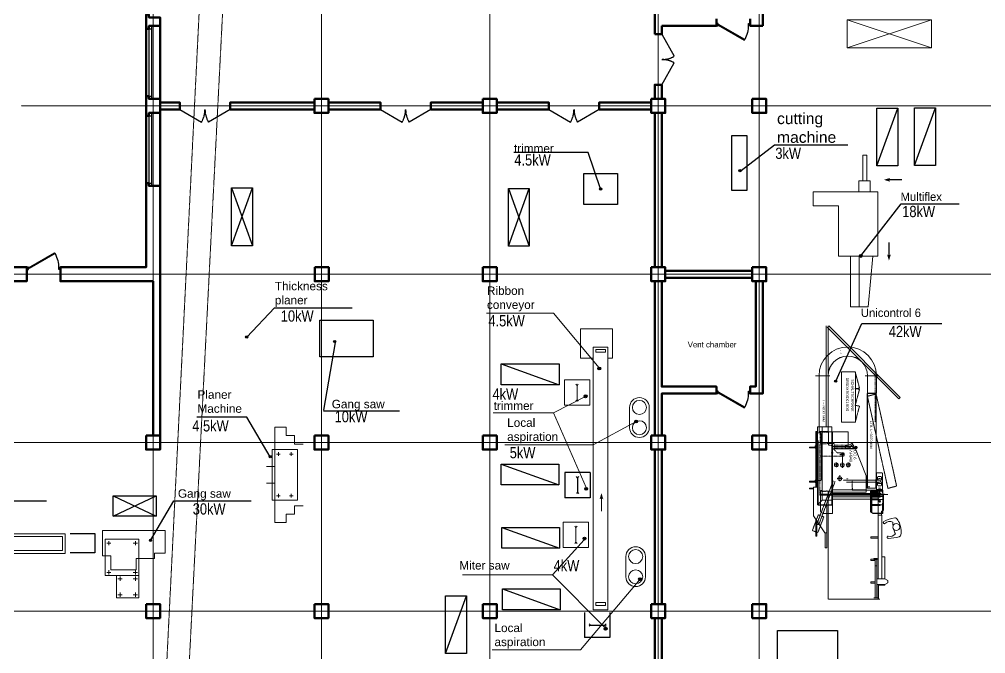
# Model space of a CAD drawing. Header units: millimetres. Extents: x 22548 to 138166, y 14045 to 100780.
# Drawn here: x 76849 to 111285, y 49525 to 72129 of the extents above; entities that cross this region are included whole.
import ezdxf
from ezdxf.enums import TextEntityAlignment as Align

# ---------------------------------------------------------------- set-up
doc = ezdxf.new("R2010")
doc.units = ezdxf.units.MM
for name, pattern in [('ACAD_ISO10W100', [18, 12, -3, 0, -3]), ('DASHDOT', [18.5, 12, -3, 0.5, -3]), ('DASHED', [0.211667, 0.141111, -0.070556])]:
    doc.linetypes.add(name, pattern=pattern)
for name, color, linetype, lineweight in [('axis', 40, 'ACAD_ISO10W100', 13), ('equipment', 177, 'Continuous', 13), ('rail', 30, 'DASHED', 13), ('wall', 5, 'Continuous', 50)]:
    doc.layers.add(name, color=color, linetype=linetype, lineweight=lineweight)
for name, color, linetype in [('door_cad-block.com', 250, 'Continuous'), ('txt', 7, 'Continuous'), ('Windows', 7, 'Continuous')]:
    doc.layers.add(name, color=color, linetype=linetype)
doc.styles.add('Qwerty', font='timesi.ttf')
doc.styles.get("Standard").update_dxf_attribs({"font": 'arial.ttf'})
doc.styles.add('T-Flex', font='')
doc.styles.get('T-Flex').set_extended_font_data('T-FLEX Type A')

# ---------------------------------------------------------------- blocks, each defined once
blk = doc.blocks.new('ЦМР-1')
at = {"color": 0}
for p, q in [((95635.37, -30099.74), (95626.37, -30099.74)), ((95626.37, -30099.74), (95626.37, -30122.04)), ((95635.37, -30102.74), (95635.37, -30099.74)), ((95635.37, -30099.74), (95635.37, -30100.74)), ((95642.37, -30100.74), (95629.37, -30100.74)), ((95629.37, -30100.74), (95629.37, -30112.74)), ((95630.09, -30102.01), (95631.59, -30102.01)), ((95630.84, -30102.76), (95630.84, -30101.26)), ((95640.37, -30102.74), (95635.37, -30102.74)), ((95640.37, -30111.74), (95640.37, -30102.74)), ((95642.01, -30102.01), (95640.51, -30102.01)), ((95641.26, -30102.76), (95641.26, -30101.26)), ((95642.37, -30100.74), (95642.37, -30112.74)), ((95650.37, -30104.74), (95642.37, -30104.74)), ((95644.27, -30106.01), (95642.77, -30106.01)), ((95643.52, -30106.76), (95643.52, -30105.26)), ((95648.46, -30106.01), (95649.96, -30106.01)), ((95649.21, -30106.76), (95649.21, -30105.26)), ((95650.37, -30112.74), (95650.37, -30104.74)), ((95629.37, -30112.74), (95650.37, -30112.74)), ((95630.09, -30111.47), (95631.59, -30111.47)), ((95630.84, -30110.72), (95630.84, -30112.22)), ((95636.37, -30118.24), (95636.37, -30111.74)), ((95636.37, -30111.74), (95640.37, -30111.74)), ((95642.01, -30111.47), (95640.51, -30111.47)), ((95641.26, -30110.72), (95641.26, -30112.22)), ((95644.27, -30111.47), (95642.77, -30111.47)), ((95643.52, -30110.72), (95643.52, -30112.22)), ((95648.46, -30111.47), (95649.96, -30111.47)), ((95649.21, -30110.72), (95649.21, -30112.22)), ((95634.37, -30122.04), (95634.37, -30118.24)), ((95634.37, -30118.24), (95636.37, -30118.24)), ((95626.37, -30122.04), (95634.37, -30122.04))]:
    blk.add_line(p, q, dxfattribs=at)
blk = doc.blocks.new('вапап')
at = {"color": 0}
for p, q in [((87480.68, 10882.75), (87495.68, 10882.75)), ((87480.68, 10877.75), (87480.68, 10882.75)), ((87480.68, 10877.75), (87495.68, 10882.75)), ((87480.68, 10882.75), (87495.68, 10877.75)), ((87495.68, 10882.75), (87495.68, 10877.75)), ((87495.68, 10877.75), (87480.68, 10877.75))]:
    blk.add_line(p, q, dxfattribs=at)
blk = doc.blocks.new('Multiflex')
at = {"color": 0}
for p, q in [((81134, 5403), (80634, 5403)), ((80634, 5403), (80634, 4503)), ((81134, 3103), (81134, 5403)), ((80634, 4503), (78834, 4503)), ((78834, 4503), (78834, 3103)), ((78834, 4075), (77034, 4075)), ((77034, 4075), (77034, 3775)), ((78834, 3775), (77034, 3775)), ((77034, 3775), (77034, 3452)), ((77034, 3452), (78834, 3286)), ((81518, 3779), (81134, 3779)), ((81518, 3380), (81518, 3779)), ((82434, 3643), (81518, 3643)), ((82434, 3493), (81518, 3493)), ((82434, 3493), (82434, 3643)), ((81134, 3103), (78834, 3103)), ((81134, 3380), (81518, 3380)), ((81134, 3303), (81134, 3103))]:
    blk.add_line(p, q, dxfattribs=at)
blk = doc.blocks.new('СФ16-1')
at = {"color": 0}
for p, q in [((124111, 783), (124111, 1083)), ((124711, 783), (124711, 1083)), ((126111, 783), (122711, 783)), ((122711, 383), (122711, 783)), ((125311, 883), (123511, 883)), ((123511, 883), (123511, -17)), ((123667, 597), (123667, 729)), ((125155, 597), (125155, 729)), ((125311, 883), (125311, -17)), ((126111, 383), (126111, 783)), ((123011, 383), (122711, 383)), ((123011, 83), (123011, 383)), ((123601, 663), (123734, 663)), ((125221, 663), (125089, 663)), ((125811, 83), (125811, 383)), ((125811, 383), (126111, 383)), ((123311, 83), (123011, 83)), ((123311, -217), (123311, 83)), ((123601, 204), (123734, 204)), ((123667, 270), (123667, 137)), ((125221, 204), (125089, 204)), ((125155, 270), (125155, 137)), ((125511, -217), (125511, 83)), ((125511, 83), (125811, 83)), ((125311, -17), (123511, -17))]:
    blk.add_line(p, q, dxfattribs=at)
blk = doc.blocks.new('qwqe')
at = {"color": 0}
for p, q in [((81330.22, 6979.84), (81330.22, 6970.84)), ((81339.22, 6979.84), (81330.22, 6979.84)), ((81334.72, 6977.91), (81334.33, 6978.39)), ((81334.72, 6977.91), (81335.12, 6978.39)), ((81334.72, 6977.91), (81334.72, 6972.78)), ((81339.22, 6979.84), (81339.22, 6970.84)), ((81339.22, 6970.84), (81330.22, 6970.84)), ((81334.72, 6972.78), (81334.33, 6972.29)), ((81334.72, 6972.78), (81335.12, 6972.29))]:
    blk.add_line(p, q, dxfattribs=at)
blk = doc.blocks.new('A$C4AA46506')
at = {"color": 0}
for p, q in [((2549, 3223), (3, 678)), ((2598, 3174), (53, 628)), ((2598, 3174), (2549, 3223)), ((9071, 2789), (9010, 2684)), ((9071, 2789), (9153, 2789)), ((9153, 2789), (9213, 2684)), ((5854, 1513), (5854, 2613)), ((6028, 2613), (5854, 2613)), ((5979, 2613), (5864, 2613)), ((5892, 2556), (5892, 2495)), ((5894, 2501), (5894, 2598)), ((5894, 2436), (5894, 2598)), ((5894, 2436), (5924, 2436)), ((5894, 2168), (5894, 2436)), ((5894, 2436), (5924, 2436)), ((5894, 2168), (5894, 2436)), ((6018, 2631), (5897, 2574)), ((5945, 2490), (5897, 2490)), ((5899, 2603), (6084, 2603)), ((5899, 2603), (6084, 2603)), ((5899, 2603), (6084, 2603)), ((5940, 2496), (5900, 2496)), ((5904, 2441), (6684, 2441)), ((5924, 2168), (5924, 2436)), ((5955, 2461), (6057, 2461)), ((5964, 2460), (6064, 2460)), ((5964, 2436), (6064, 2436)), ((5964, 2173), (5964, 2436)), ((5964, 2436), (6064, 2436)), ((6572, 2631), (6018, 2631)), ((6028, 363), (6028, 2613)), ((6742, 2441), (6062, 2441)), ((6064, 2460), (6064, 2514)), ((6064, 2173), (6064, 2436)), ((6084, 2603), (6184, 2603)), ((6084, 2519), (6084, 2603)), ((6084, 2519), (6084, 2603)), ((6084, 2603), (6184, 2603)), ((6084, 2603), (6184, 2603)), ((6104, 2173), (6104, 2514)), ((6164, 2173), (6164, 2457)), ((6184, 2603), (6384, 2603)), ((6184, 2533), (6184, 2603)), ((6184, 2462), (6184, 2603)), ((6184, 2603), (6384, 2603)), ((6184, 2603), (6384, 2603)), ((6184, 2462), (6184, 2533)), ((6204, 2173), (6204, 2457)), ((6324, 2593), (6384, 2593)), ((6364, 2173), (6364, 2514)), ((6384, 2603), (6664, 2603)), ((6384, 2603), (6684, 2603)), ((6384, 2519), (6384, 2603)), ((6384, 2519), (6384, 2603)), ((6384, 2603), (6684, 2603)), ((6384, 2593), (6677, 2593)), ((6404, 2173), (6404, 2514)), ((6574, 2629), (6601, 2555)), ((6742, 2555), (6601, 2555)), ((6677, 2256), (6677, 2593)), ((6684, 2268), (6684, 2603)), ((6684, 2268), (6684, 2603)), ((6742, 2568), (9010, 2568)), ((6742, 2568), (6742, 2441)), ((9010, 2443), (6744, 2443)), ((7517, 2185), (7517, 2443)), ((7567, 2185), (7567, 2443)), ((8232, 2675), (8232, 2568)), ((9010, 2675), (8232, 2675)), ((8324, 2411), (8289, 2411)), ((8289, 2411), (8289, 2291)), ((8324, 2411), (8324, 2291)), ((9010, 2397), (9010, 2684)), ((9213, 2397), (9213, 2684)), ((9242, 2675), (9213, 2675)), ((9734, 2458), (9213, 2458)), ((9734, 2443), (9213, 2443)), ((9242, 2675), (9242, 2458)), ((9689, 2330), (9689, 2442)), ((9697, 2282), (9697, 2442)), ((1780, 2385), (2397, 2385)), ((2397, 2385), (2397, 2060)), ((2412, 2368), (2412, 2048)), ((2412, 2368), (5782, 2368)), ((5472, 2353), (5782, 2353)), ((5472, 2353), (5782, 2353)), ((5732, 2030), (5732, 2146)), ((5732, 2030), (5732, 2146)), ((5782, 2368), (5782, 2048)), ((5782, 2368), (5782, 2048)), ((5894, 2216), (5924, 2216)), ((5894, 2208), (5924, 2208)), ((5894, 2168), (5924, 2168)), ((5894, 2168), (5924, 2168)), ((5964, 2173), (5925, 2173)), ((5964, 2216), (6064, 2216)), ((5964, 2208), (6064, 2208)), ((5969, 2168), (6059, 2168)), ((5969, 2168), (6059, 2168)), ((5979, 819), (5979, 2153)), ((6029, 819), (6029, 2153)), ((6104, 2173), (6064, 2173)), ((6097, 831), (6097, 2153)), ((6097, 819), (6097, 2153)), ((6104, 2216), (6164, 2216)), ((6104, 2208), (6164, 2208)), ((6109, 2168), (6159, 2168)), ((6109, 2168), (6159, 2168)), ((6204, 2173), (6164, 2173)), ((6171, 835), (6171, 2153)), ((6171, 819), (6171, 2153)), ((6204, 2216), (6364, 2216)), ((6204, 2208), (6364, 2208)), ((6209, 2168), (6359, 2168)), ((6209, 2168), (6359, 2168)), ((6404, 2173), (6364, 2173)), ((6404, 2216), (6654, 2216)), ((6404, 2208), (6650, 2208)), ((6409, 2168), (6627, 2168)), ((6409, 2168), (6627, 2168)), ((6684, 2268), (6627, 2168)), ((6684, 2268), (6627, 2168)), ((7517, 2185), (7567, 2185)), ((8324, 2291), (8289, 2291)), ((8317, 2185), (8317, 2291)), ((8317, 2185), (8367, 2185)), ((8324, 2395), (9658, 2395)), ((8324, 2330), (9689, 2330)), ((8367, 2185), (8367, 2330)), ((8549, 2330), (8549, 2395)), ((9689, 2395), (8569, 2395)), ((9117, 2185), (9117, 2330)), ((9117, 2185), (9167, 2185)), ((9167, 2185), (9167, 2330)), ((9689, 2282), (9689, 2330)), ((1780, 2063), (2397, 2063)), ((1780, 2060), (2397, 2060)), ((2412, 2063), (5782, 2063)), ((2412, 2048), (5782, 2048)), ((5349, 2016), (4387, 1639)), ((5922, 2016), (5349, 2016)), ((5842, 818), (5842, 2016)), ((5922, 818), (5922, 2016)), ((1638, 1625), (1638, 1132)), ((1648, 1632), (2235, 1632)), ((2241, 1632), (2828, 1632)), ((2841, 1632), (3428, 1632)), ((3438, 1132), (3438, 1625)), ((4303, 1538), (4303, 1270)), ((4373, 1538), (4303, 1538)), ((4348, 1588), (4328, 1588)), ((4328, 1588), (4328, 1538)), ((4348, 1588), (4348, 1538)), ((4373, 1538), (4373, 1376)), ((4387, 808), (4387, 1639)), ((5844, 1533), (5774, 1533)), ((1638, 1132), (3438, 1132)), ((3778, 1367), (3778, 673)), ((4378, 1367), (3778, 1367)), ((4378, 1367), (4378, 795)), ((3594, 283), (3594, 791)), ((3594, 283), (3594, 791)), ((3594, 283), (3594, 791)), ((4197, 791), (3594, 791)), ((6390, 818), (3778, 818)), ((4197, 791), (5911, 791)), ((4197, 623), (4197, 791)), ((4248, 673), (4248, 735)), ((4378, 795), (4308, 795)), ((6379, 791), (5911, 791)), ((6212, 450), (6212, 791)), ((6379, 283), (6379, 791)), ((6390, 300), (6390, 818)), ((1505, 657), (3765, 657)), ((1780, 660), (3780, 660)), ((3594, 450), (6212, 450)), ((3600, 657), (3600, 587)), ((3780, 660), (3780, 335)), ((4245, 670), (3781, 670)), ((3818, 283), (3818, 362)), ((3868, 412), (5466, 412)), ((5212, 360), (5112, 360)), ((5516, 283), (5516, 362)), ((6028, 513), (6028, 363)), ((6212, 450), (6379, 283)), ((6386, 609), (7915, 609)), ((6775, 137), (7375, 545)), ((7375, 609), (7375, 545)), ((7915, 549), (7375, 549)), ((7915, 609), (7915, 549)), ((1780, 335), (3780, 335)), ((4337, 283), (3594, 283)), ((3819, 255), (3767, 255)), ((3767, 226), (3767, 255)), ((3819, 226), (3767, 226)), ((3845, 260), (3784, 260)), ((3819, 257), (3784, 257)), ((3819, 223), (3784, 223)), ((3845, 220), (3784, 220)), ((3819, 220), (3819, 260)), ((5750, 260), (3845, 260)), ((5750, 220), (3845, 220)), ((6390, 300), (4085, 300)), ((4279, 195), (4279, 220)), ((4359, 195), (4279, 195)), ((4319, 2), (4319, 195)), ((4321, 0), (4347, 0)), ((4335, 283), (5510, 283)), ((4349, 2), (4349, 195)), ((4359, 195), (4359, 220)), ((5499, 195), (5499, 220)), ((5499, 195), (5579, 195)), ((6379, 283), (5509, 283)), ((5539, 2), (5539, 195)), ((5541, 0), (5567, 0)), ((5569, 2), (5569, 195)), ((5579, 195), (5579, 220)), ((5750, 287), (5750, 137)), ((5750, 137), (6775, 137)), ((5784, 0), (5784, 137)), ((5784, 0), (5814, 0)), ((5814, 0), (5814, 137)), ((7494, 220), (6898, 220)), ((7494, 260), (6956, 260)), ((7494, 220), (7494, 260))]:
    blk.add_line(p, q, dxfattribs=at)
at = {"color": 0, "linetype": 'DASHDOT'}
for p, q in [((2427, 2368), (5709, 3100)), ((5709, 3100), (5792, 2791)), ((2510, 2059), (5792, 2791)), ((6005, 2789), (6005, 2136)), ((1780, 1977), (1780, 2463)), ((5834, 2598), (5234, 2598)), ((5234, 2388), (5234, 2598)), ((5369, 2450), (5369, 2535)), ((5472, 2565), (5399, 2565)), ((5472, 2420), (5399, 2420)), ((5499, 2493), (5499, 1192)), ((5569, 2493), (5569, 1314)), ((5669, 2565), (5597, 2565)), ((5669, 2420), (5597, 2420)), ((5699, 2450), (5699, 2535)), ((5782, 2457), (5782, 2539)), ((5782, 2457), (5782, 2539)), ((5834, 2388), (5834, 2598)), ((5873, 2441), (6684, 2441)), ((5875, 2441), (6684, 2441)), ((5953, 2498), (6036, 2498)), ((5953, 2498), (6036, 2498)), ((5994, 2457), (5994, 2539)), ((5994, 2457), (5994, 2539)), ((5994, 2457), (5994, 2539)), ((6004, 2130), (6004, 2671)), ((6004, 494), (6004, 2669)), ((6004, 346), (6004, 2669)), ((6211, 2498), (6291, 2498)), ((6211, 2498), (6291, 2498)), ((6251, 2538), (6251, 2458)), ((6251, 2538), (6251, 2458)), ((9735, 2498), (9735, 674)), ((2427, 2368), (2510, 2059)), ((5834, 2388), (5234, 2388)), ((1638, 1622), (2215, 1777)), ((2262, 1777), (2838, 1622)), ((2862, 1777), (3438, 1622)), ((4955, 1296), (4955, 1456)), ((4302, 842), (4302, 1359)), ((5057, 1166), (4519, 1166)), ((4589, 1236), (4589, 1070)), ((5035, 1376), (4875, 1376)), ((4955, 1086), (4955, 1246)), ((4955, 874), (4955, 1034)), ((5325, 1076), (5543, 1076)), ((5443, 976), (5443, 1176)), ((1780, 206), (1780, 715)), ((4494, 798), (4559, 798)), ((4523, 768), (4523, 837)), ((5035, 954), (4875, 954)), ((7038, 268), (5522, 840)), ((5969, 746), (5547, 906)), ((5894, 647), (5894, 814)), ((5899, 819), (5971, 819)), ((7062, 334), (5959, 750)), ((6037, 819), (6184, 819)), ((6184, 819), (6384, 819)), ((6384, 819), (6684, 819)), ((6684, 484), (6684, 819)), ((3765, 660), (3765, 335)), ((9735, 657), (5894, 657)), ((5894, 384), (5894, 652)), ((5894, 384), (5924, 384)), ((5964, 389), (5925, 389)), ((5969, 384), (6059, 384)), ((6029, 657), (5979, 657)), ((6029, 657), (5979, 657)), ((6004, 632), (6004, 682)), ((6104, 389), (6064, 389)), ((6109, 384), (6627, 384)), ((6404, 389), (6364, 389)), ((6684, 484), (6627, 384)), ((6732, 309), (6757, 374)), ((6782, 440), (6806, 505)), ((6806, 505), (7368, 293)), ((6732, 309), (7294, 97)), ((7294, 97), (7368, 293))]:
    blk.add_line(p, q, dxfattribs=at)
at = {"color": 0, "ltscale": 0.468492}
blk.add_line((5897, 2574), (5892, 2556), dxfattribs=at)
at = {"color": 0, "ltscale": 0.474963}
blk.add_line((5950, 2485), (5950, 2466), dxfattribs=at)
blk.add_line((5950, 2485), (5950, 2466), dxfattribs=at)
blk.add_line((5950, 2485), (5950, 2466), dxfattribs=at)
at = {"color": 0, "ltscale": 0.250183}
blk.add_line((5954, 2603), (5954, 2613), dxfattribs=at)
at = {"color": 0, "ltscale": 0.167053}
blk.add_line((5964, 2460), (5964, 2467), dxfattribs=at)
at = {"color": 0, "ltscale": 0.375}
for p, q in [((6044, 2613), (6029, 2613)), ((6062, 2441), (6062, 2456)), ((9734, 2458), (9734, 2443))]:
    blk.add_line(p, q, dxfattribs=at)
at = {"color": 0, "ltscale": 0.125122}
blk.add_line((6049, 2608), (6049, 2603), dxfattribs=at)
at = {"color": 0, "ltscale": 0.400171}
blk.add_line((6068, 2519), (6084, 2519), dxfattribs=at)
at = {"color": 0, "ltscale": 0.399985}
blk.add_line((6084, 2519), (6100, 2519), dxfattribs=at)
at = {"color": 0, "ltscale": 0.375053}
blk.add_line((6169, 2462), (6184, 2462), dxfattribs=at)
at = {"color": 0, "ltscale": 0.375893}
blk.add_line((6184, 2462), (6199, 2462), dxfattribs=at)
at = {"color": 0, "ltscale": 0.259827}
blk.add_line((6324, 2593), (6324, 2603), dxfattribs=at)
at = {"color": 0, "ltscale": 0.400021}
blk.add_line((6368, 2519), (6384, 2519), dxfattribs=at)
at = {"color": 0, "ltscale": 0.399983}
blk.add_line((6384, 2519), (6400, 2519), dxfattribs=at)
at = {"color": 0, "ltscale": 0.450116}
blk.add_line((6664, 2585), (6664, 2603), dxfattribs=at)
at = {"color": 0, "ltscale": 0.246256}
blk.add_line((6684, 2600), (6677, 2593), dxfattribs=at)
at = {"color": 0, "ltscale": 0.200012}
for p, q in [((9689, 2442), (9697, 2442)), ((9689, 2282), (9697, 2282))]:
    blk.add_line(p, q, dxfattribs=at)
at = {"color": 0, "linetype": 'DASHED'}
for p, q in [((1638, 2332), (3428, 2332)), ((5854, 1513), (5514, 1513)), ((4252, 878), (4252, 1360)), ((4270, 1329), (4270, 1279)), ((4290, 1329), (4270, 1329)), ((4290, 1279), (4270, 1279)), ((4290, 1329), (4290, 1279)), ((4373, 1270), (4303, 1270)), ((4352, 878), (4352, 1270)), ((4373, 1368), (4373, 1270)), ((4649, 1226), (4529, 1226)), ((4529, 996), (4529, 1226)), ((4649, 820), (4649, 1226)), ((5451, 1310), (5451, 1370)), ((4407, 878), (4197, 878)), ((4197, 818), (4197, 878)), ((4529, 996), (4378, 844)), ((4649, 373), (4649, 838)), ((3784, 662), (3784, 377)), ((4209, 377), (3784, 377)), ((4204, 503), (4204, 629)), ((4207, 377), (4207, 500)), ((4649, 367), (4217, 367)), ((5109, 363), (4659, 363)), ((6028, 363), (5215, 363)), ((5888, 447), (5862, 447)), ((5862, 364), (5862, 447)), ((5877, 590), (5877, 637)), ((5909, 480), (5892, 450)), ((5909, 480), (5909, 560))]:
    blk.add_line(p, q, dxfattribs=at)
at = {"color": 0, "ltscale": 0.374976}
blk.add_line((5472, 2368), (5472, 2353), dxfattribs=at)
blk.add_line((5472, 2368), (5472, 2353), dxfattribs=at)
at = {"color": 0, "linetype": 'DASHDOT', "ltscale": 0.250004}
for p, q in [((1638, 1625), (1647, 1628)), ((1645, 1634), (1648, 1625)), ((3429, 1625), (3431, 1634))]:
    blk.add_line(p, q, dxfattribs=at)
at = {"color": 0, "linetype": 'DASHDOT', "ltscale": 0.07477}
blk.add_line((1638, 1622), (1638, 1625), dxfattribs=at)
at = {"color": 0, "ltscale": 0.249902}
blk.add_line((1638, 1625), (1648, 1625), dxfattribs=at)
at = {"color": 0, "ltscale": 0.25}
for p, q in [((1648, 1632), (1648, 1622)), ((2235, 1632), (2235, 1622)), ((2241, 1622), (2241, 1632)), ((2828, 1622), (2828, 1632)), ((2828, 1625), (2838, 1625)), ((2841, 1622), (2841, 1632)), ((3428, 1622), (3428, 1632))]:
    blk.add_line(p, q, dxfattribs=at)
at = {"color": 0, "ltscale": 0.149805}
for p, q in [((2235, 1625), (2241, 1625)), ((2835, 1625), (2841, 1625))]:
    blk.add_line(p, q, dxfattribs=at)
at = {"color": 0, "linetype": 'DASHDOT', "ltscale": 0.249998}
blk.add_line((2829, 1625), (2831, 1634), dxfattribs=at)
at = {"color": 0, "linetype": 'DASHDOT', "ltscale": 0.249999}
blk.add_line((2829, 1628), (2839, 1625), dxfattribs=at)
at = {"color": 0, "linetype": 'DASHDOT', "ltscale": 0.074777}
blk.add_line((2839, 1625), (2838, 1622), dxfattribs=at)
at = {"color": 0, "ltscale": 0.250195}
blk.add_line((3428, 1625), (3438, 1625), dxfattribs=at)
at = {"color": 0, "linetype": 'DASHDOT', "ltscale": 0.250001}
blk.add_line((3429, 1628), (3439, 1625), dxfattribs=at)
at = {"color": 0, "linetype": 'DASHDOT', "ltscale": 0.074757}
blk.add_line((3439, 1625), (3438, 1622), dxfattribs=at)
at = {"color": 0, "ltscale": 0.324951}
for p, q in [((4303, 1314), (4290, 1314)), ((4303, 1294), (4290, 1294))]:
    blk.add_line(p, q, dxfattribs=at)
at = {"color": 0, "linetype": 'DASHED', "ltscale": 0.125}
for p, q in [((5456, 1370), (5451, 1370)), ((5456, 1310), (5451, 1310))]:
    blk.add_line(p, q, dxfattribs=at)
at = {"color": 0, "ltscale": 2.4e-05}
blk.add_line((843, 1021), (843, 1021), dxfattribs=at)
at = {"color": 0, "linetype": 'Continuous'}
for p, q in [((0, 657), (3600, 657)), ((0, 587), (3600, 587))]:
    blk.add_line(p, q, dxfattribs=at)
at = {"color": 0, "ltscale": 0.007433}
for p, q in [((3879, 371), (3878, 371)), ((3878, 371), (3878, 370)), ((3879, 371), (3878, 371)), ((3878, 371), (3878, 370)), ((3878, 370), (3878, 370)), ((3878, 370), (3879, 370)), ((3878, 370), (3878, 370)), ((3878, 370), (3879, 370)), ((3879, 370), (3879, 371)), ((3879, 371), (3879, 371)), ((3879, 371), (3879, 371)), ((3879, 370), (3879, 371)), ((3879, 370), (3879, 370)), ((3879, 370), (3879, 370)), ((3879, 370), (3879, 370)), ((3879, 370), (3879, 370)), ((3879, 243), (3878, 243)), ((3878, 243), (3878, 242)), ((3879, 243), (3878, 243)), ((3878, 243), (3878, 242)), ((3878, 242), (3878, 242)), ((3878, 242), (3879, 242)), ((3878, 242), (3878, 242)), ((3878, 242), (3879, 242)), ((3879, 242), (3879, 243)), ((3879, 243), (3879, 243)), ((3879, 243), (3879, 243)), ((3879, 242), (3879, 243)), ((3879, 242), (3879, 242)), ((3879, 242), (3879, 242)), ((3879, 242), (3879, 242)), ((3879, 242), (3879, 242)), ((4694, 301), (4694, 301)), ((4694, 301), (4694, 301)), ((4694, 301), (4694, 301)), ((4694, 301), (4694, 301)), ((4694, 300), (4694, 300)), ((4694, 300), (4694, 300)), ((4694, 300), (4694, 300)), ((4694, 300), (4694, 300))]:
    blk.add_line(p, q, dxfattribs=at)
at = {"color": 0, "ltscale": 0.007432}
for p, q in [((3878, 371), (3878, 371)), ((3878, 371), (3878, 371)), ((3878, 371), (3878, 371)), ((3878, 371), (3878, 371)), ((3878, 370), (3878, 370)), ((3878, 370), (3878, 370)), ((3878, 370), (3878, 370)), ((3878, 370), (3878, 370)), ((3879, 371), (3879, 371)), ((3879, 371), (3879, 371)), ((3879, 371), (3879, 371)), ((3879, 371), (3879, 371)), ((3879, 370), (3879, 370)), ((3879, 370), (3879, 370)), ((3879, 370), (3879, 370)), ((3879, 370), (3879, 370)), ((3878, 243), (3878, 243)), ((3878, 243), (3878, 243)), ((3878, 243), (3878, 243)), ((3878, 243), (3878, 243)), ((3878, 242), (3878, 242)), ((3878, 242), (3878, 242)), ((3878, 242), (3878, 242)), ((3878, 242), (3878, 242)), ((3879, 243), (3879, 243)), ((3879, 243), (3879, 243)), ((3879, 243), (3879, 243)), ((3879, 243), (3879, 243)), ((3879, 242), (3879, 242)), ((3879, 242), (3879, 242)), ((3879, 242), (3879, 242)), ((3879, 242), (3879, 242)), ((4694, 301), (4693, 301)), ((4693, 301), (4693, 301)), ((4694, 301), (4693, 301)), ((4693, 301), (4693, 301)), ((4693, 300), (4693, 300)), ((4693, 300), (4694, 300)), ((4693, 300), (4693, 300)), ((4693, 300), (4694, 300)), ((4695, 301), (4694, 301)), ((4695, 301), (4694, 301)), ((4694, 300), (4695, 300)), ((4694, 300), (4695, 300)), ((4695, 301), (4695, 301)), ((4695, 301), (4695, 301)), ((4695, 300), (4695, 300)), ((4695, 300), (4695, 300))]:
    blk.add_line(p, q, dxfattribs=at)
at = {"color": 0, "ltscale": 0.007431}
for p, q in [((3879, 371), (3878, 371)), ((3878, 371), (3878, 370)), ((3879, 371), (3878, 371)), ((3878, 371), (3878, 370)), ((3878, 370), (3878, 370)), ((3878, 370), (3879, 369)), ((3878, 370), (3878, 370)), ((3878, 370), (3879, 369)), ((3879, 370), (3879, 371)), ((3879, 371), (3879, 371)), ((3879, 370), (3879, 371)), ((3879, 371), (3879, 371)), ((3879, 369), (3879, 370)), ((3879, 370), (3879, 370)), ((3879, 369), (3879, 370)), ((3879, 370), (3879, 370))]:
    blk.add_line(p, q, dxfattribs=at)
at = {"color": 0, "ltscale": 0.00744}
for p, q in [((3878, 371), (3878, 371)), ((3878, 371), (3878, 371)), ((3878, 370), (3878, 370)), ((3878, 370), (3878, 370)), ((3879, 371), (3879, 371)), ((3879, 371), (3879, 371)), ((3879, 370), (3879, 370)), ((3879, 370), (3879, 370))]:
    blk.add_line(p, q, dxfattribs=at)
at = {"color": 0, "ltscale": 0.00743}
for p, q in [((3878, 370), (3878, 370)), ((3878, 370), (3878, 370)), ((3878, 370), (3878, 370)), ((3878, 370), (3878, 370)), ((3879, 370), (3879, 370)), ((3879, 370), (3879, 370)), ((3879, 370), (3879, 370)), ((3879, 370), (3879, 370))]:
    blk.add_line(p, q, dxfattribs=at)
at = {"color": 0, "ltscale": 0.047413}
for p, q in [((5990, 660), (5989, 659)), ((5990, 660), (5989, 659)), ((5998, 670), (5996, 670)), ((5998, 670), (5996, 670)), ((6019, 654), (6019, 656)), ((6019, 654), (6019, 656))]:
    blk.add_line(p, q, dxfattribs=at)
at = {"color": 0, "ltscale": 0.047408}
for p, q in [((5989, 659), (5989, 657)), ((5989, 659), (5989, 657)), ((5996, 670), (5995, 668)), ((5996, 670), (5995, 668))]:
    blk.add_line(p, q, dxfattribs=at)
at = {"color": 0, "ltscale": 0.04741}
for p, q in [((5989, 657), (5989, 655)), ((5989, 657), (5989, 655)), ((5991, 664), (5990, 662)), ((5991, 664), (5990, 662)), ((5990, 662), (5990, 660)), ((5990, 662), (5990, 660)), ((5992, 648), (5994, 646)), ((5992, 648), (5994, 646)), ((5995, 645), (5997, 644)), ((5995, 645), (5997, 644)), ((5997, 644), (5998, 643)), ((5997, 644), (5998, 643)), ((5999, 671), (5998, 670)), ((5999, 671), (5998, 670)), ((6001, 672), (5999, 671)), ((6001, 672), (5999, 671)), ((6000, 643), (6002, 642)), ((6000, 643), (6002, 642)), ((6003, 672), (6001, 672)), ((6003, 672), (6001, 672)), ((6004, 642), (6006, 642)), ((6004, 642), (6006, 642)), ((6007, 672), (6005, 672)), ((6007, 672), (6005, 672)), ((6006, 642), (6008, 642)), ((6006, 642), (6008, 642)), ((6009, 671), (6007, 672)), ((6009, 671), (6007, 672)), ((6011, 671), (6009, 671)), ((6011, 671), (6009, 671)), ((6014, 646), (6016, 647)), ((6014, 646), (6016, 647)), ((6017, 664), (6016, 666)), ((6017, 664), (6016, 666)), ((6016, 647), (6017, 649)), ((6016, 647), (6017, 649)), ((6018, 663), (6017, 664)), ((6018, 663), (6017, 664))]:
    blk.add_line(p, q, dxfattribs=at)
at = {"color": 0, "ltscale": 0.047414}
blk.add_line((5989, 655), (5990, 653), dxfattribs=at)
blk.add_line((5989, 655), (5990, 653), dxfattribs=at)
at = {"color": 0, "ltscale": 0.047407}
blk.add_line((5990, 653), (5990, 651), dxfattribs=at)
blk.add_line((5990, 653), (5990, 651), dxfattribs=at)
at = {"color": 0, "ltscale": 0.047411}
for p, q in [((5990, 651), (5991, 649)), ((5990, 651), (5991, 649)), ((5992, 666), (5991, 664)), ((5992, 666), (5991, 664)), ((5994, 646), (5995, 645)), ((5994, 646), (5995, 645)), ((6011, 644), (6013, 645)), ((6011, 644), (6013, 645)), ((6014, 669), (6012, 670)), ((6014, 669), (6012, 670)), ((6013, 645), (6014, 646)), ((6013, 645), (6014, 646)), ((6017, 649), (6018, 650)), ((6017, 649), (6018, 650)), ((6019, 661), (6018, 663)), ((6019, 661), (6018, 663)), ((6018, 650), (6018, 652)), ((6018, 650), (6018, 652))]:
    blk.add_line(p, q, dxfattribs=at)
at = {"color": 0, "ltscale": 0.047412}
for p, q in [((5991, 649), (5992, 648)), ((5991, 649), (5992, 648)), ((5995, 668), (5993, 667)), ((5995, 668), (5993, 667)), ((5998, 643), (6000, 643)), ((5998, 643), (6000, 643)), ((6005, 672), (6003, 672)), ((6005, 672), (6003, 672)), ((6008, 642), (6009, 643)), ((6008, 642), (6009, 643)), ((6012, 670), (6011, 671)), ((6012, 670), (6011, 671)), ((6016, 666), (6015, 667)), ((6016, 666), (6015, 667)), ((6019, 659), (6019, 661)), ((6019, 659), (6019, 661))]:
    blk.add_line(p, q, dxfattribs=at)
at = {"color": 0, "ltscale": 0.047409}
for p, q in [((5993, 667), (5992, 666)), ((5993, 667), (5992, 666)), ((6002, 642), (6004, 642)), ((6002, 642), (6004, 642)), ((6009, 643), (6011, 644)), ((6009, 643), (6011, 644)), ((6015, 667), (6014, 669)), ((6015, 667), (6014, 669)), ((6018, 652), (6019, 654)), ((6018, 652), (6019, 654)), ((6019, 657), (6019, 659)), ((6019, 657), (6019, 659))]:
    blk.add_line(p, q, dxfattribs=at)
at = {"color": 0, "ltscale": 0.031522}
blk.add_line((6019, 656), (6019, 657), dxfattribs=at)
blk.add_line((6019, 656), (6019, 657), dxfattribs=at)
at = {"color": 0, "ltscale": 0.074951}
blk.add_line((3784, 257), (3784, 260), dxfattribs=at)
at = {"color": 0, "ltscale": 0.075012}
blk.add_line((3784, 220), (3784, 223), dxfattribs=at)
at = {"color": 0, "ltscale": 0.070687}
for p, q in [((4319, 2), (4321, 0)), ((5569, 2), (5567, 0))]:
    blk.add_line(p, q, dxfattribs=at)
at = {"color": 0, "ltscale": 0.24028}
blk.add_line((4319, 2), (4329, 2), dxfattribs=at)
at = {"color": 0, "ltscale": 0.240381}
blk.add_line((4349, 2), (4340, 2), dxfattribs=at)
at = {"color": 0, "ltscale": 0.070691}
blk.add_line((4349, 2), (4347, 0), dxfattribs=at)
at = {"color": 0, "ltscale": 0.007434}
for p, q in [((4693, 301), (4693, 300)), ((4693, 301), (4693, 300)), ((4693, 300), (4693, 300)), ((4693, 300), (4693, 300)), ((4695, 300), (4695, 301)), ((4695, 300), (4695, 301)), ((4695, 300), (4695, 300)), ((4695, 300), (4695, 300))]:
    blk.add_line(p, q, dxfattribs=at)
at = {"color": 0, "ltscale": 0.070705}
blk.add_line((5539, 2), (5541, 0), dxfattribs=at)
at = {"color": 0, "ltscale": 0.240434}
blk.add_line((5539, 2), (5549, 2), dxfattribs=at)
at = {"color": 0, "ltscale": 0.240339}
blk.add_line((5569, 2), (5560, 2), dxfattribs=at)
at = {"color": 0}
for points in [[(4193, 1499), (4193, 1503), (4194, 1507), (4194, 1510), (4194, 1512), (4195, 1515), (4196, 1516), (4196, 1518), (4197, 1520), (4198, 1521), (4199, 1522), (4200, 1523), (4200, 1524), (4202, 1526), (4205, 1528), (4207, 1529), (4208, 1529), (4210, 1530), (4211, 1530), (4214, 1530), (4217, 1530), (4220, 1530), (4223, 1530), (4226, 1531), (4230, 1531), (4234, 1533), (4236, 1534), (4239, 1535), (4241, 1536), (4243, 1537), (4245, 1538), (4247, 1540), (4249, 1542), (4251, 1545), (4254, 1548), (4256, 1553), (4257, 1554), (4259, 1559), (4262, 1564), (4263, 1567), (4264, 1570)], [(1117, 1130), (1118, 1131), (1116, 1131)]]:
    blk.add_lwpolyline(points, dxfattribs=at)
at = {"color": 250}
blk.add_circle((7170, 3089), 122, dxfattribs=at)
at = {"color": 0}
for centre, radius in [((5994, 2498), 33), ((5994, 2498), 33), ((5994, 2498), 27.5), ((5994, 2498), 27.5), ((5994, 2498), 20), ((6251, 2498), 27.5), ((6251, 2498), 20), ((6251, 2498), 20.5), ((6251, 2498), 20.5), ((6251, 2498), 20), ((6251, 2498), 20), ((4335, 1648), 50), ((4338, 1437), 30), ((4335, 1648), 20), ((4955, 1376), 70), ((4955, 1376), 70), ((4589, 1166), 60), ((4955, 1166), 70), ((3879, 370), 0.762), ((3879, 370), 0.762), ((6004, 657), 15), ((3879, 242), 0.762), ((4694, 300), 0.762)]:
    blk.add_circle(centre, radius, dxfattribs=at)
at = {"color": 0, "linetype": 'DASHED'}
for centre, radius in [((4338, 1304), 30), ((5443, 1076), 70)]:
    blk.add_circle(centre, radius, dxfattribs=at)
at = {"color": 250}
for centre, radius, start, end in [((6145, 2793), 1429, 0.423, 16.0841), ((7848, 3161), 1014, 187.2487, 210.7757), ((7218, 2857), 244, 154.2636, 225.2085), ((7265, 2868), 239, 343.4585, 52.6974), ((7534, 2798), 40, 177.1335, 8.2637), ((7011, 2663), 40, 210.2866, 31.2276)]:
    blk.add_arc(centre, radius, start, end, dxfattribs=at)
at = {"color": 0, "linetype": 'DASHDOT'}
for centre, radius, start, end in [((5399, 2535), 30, 90, 180), ((5399, 2450), 30, 180, 270), ((5534, 2493), 90, 292.8854, 247.1162), ((5472, 2595), 30, 270.0001, 301.3332), ((5534, 2493), 35, 0.0027, 180.6727), ((5669, 2535), 30, 360, 90), ((5669, 2450), 30, 270, 0), ((1638, 1622), 597, 0.9562, 14.9959), ((2838, 1622), 597, 165.0007, 179.0407), ((3438, 1622), 597, 165.0008, 179.0408), ((4052, 1358), 250, 3.8572, 49.8942), ((4052, 1358), 250, 360, 1.9912), ((5899, 814), 5, 90.0093, 180.0066), ((5969, 389), 5, 180.7919, 269.9906), ((6059, 389), 5, 269.9832, 359.9861), ((6109, 389), 5, 180.0153, 269.9794), ((6359, 389), 5, 270.0001, 320.9194), ((6409, 389), 5, 179.9944, 269.9862), ((7050, 301), 35, 248.6485, 69.3186)]:
    blk.add_arc(centre, radius, start, end, dxfattribs=at)
at = {"color": 0}
for centre, radius, start, end in [((5472, 2390), 30, 58.6667, 89.9999), ((5597, 2595), 30, 238.6676, 269.9999), ((5597, 2390), 30, 90.0001, 121.3325), ((5864, 2603), 10, 89.9681, 180.0146), ((5897, 2495), 5, 179.9998, 269.9996), ((5899, 2598), 5, 90.0012, 180.005), ((5899, 2598), 5, 90.0029, 180.006), ((5899, 2501), 5, 180.0119, 270.0016), ((5940, 2481), 15, 17.359, 90.0001), ((5945, 2485), 5, 359.9997, 89.9997), ((5945, 2485), 5, 359.9997, 89.9997), ((5945, 2485), 5, 359.9997, 89.9997), ((5955, 2466), 5, 179.9997, 269.9997), ((5955, 2466), 5, 179.9997, 269.9997), ((5955, 2466), 5, 179.9997, 269.9997), ((5994, 2498), 42, 197.3588, 221.8563), ((5959, 2467), 5, 359.9944, 41.8522), ((5970, 2527), 4.5, 127.6326, 310.2479), ((5994, 2498), 29, 350.7124, 278.0152), ((5994, 2498), 42.5, 0.0066, 129.9949), ((5994, 2498), 33.5, 360, 130.0578), ((6032, 2498), 4.5, 178.1825, 359.999), ((6030, 2470), 4, 329.9999, 359.9998), ((6044, 2608), 5, 359.9944, 89.9595), ((6057, 2456), 5, 359.9998, 89.9969), ((6069, 2514), 5, 89.9957, 180.0015), ((6099, 2514), 5, 359.9999, 89.9835), ((6169, 2457), 5, 90.0005, 179.9956), ((6199, 2457), 5, 0.0004, 90.0089), ((6369, 2514), 5, 89.9854, 180.0007), ((6399, 2514), 5, 359.9968, 89.9905), ((6572, 2628), 3, 20.0012, 90.0046), ((1781, 1360), 1025, 90.0488, 269.9519), ((5969, 2173), 5, 180.784, 270.0087), ((5969, 2173), 5, 180.7884, 269.9907), ((6059, 2173), 5, 270.0033, 0.0011), ((6059, 2173), 5, 269.9836, 359.9802), ((6109, 2173), 5, 179.9985, 270.005), ((6109, 2173), 5, 180.0053, 269.9837), ((6159, 2173), 5, 269.9865, 359.9969), ((6159, 2173), 5, 269.9836, 359.9956), ((6209, 2173), 5, 179.9962, 270.0047), ((6209, 2173), 5, 179.9927, 269.9851), ((6359, 2173), 5, 269.9877, 359.9941), ((6359, 2173), 5, 269.9836, 0.0082), ((6409, 2173), 5, 179.9936, 269.9882), ((6409, 2173), 5, 179.9857, 269.9809), ((1780, 1360), 703, 90.034, 269.9664), ((1781, 1360), 700, 90.059, 269.9418), ((4052, 1358), 200, 4.6649, 44.9996), ((4052, 1358), 300, 32.9702, 45), ((5844, 1543), 10, 270.0448, 0.0028), ((4052, 1358), 200, 360, 2.3324), ((4308, 735), 60, 90, 180), ((4955, 954), 70, 31.0413, 178.1464), ((4955, 954), 70, 178.1464, 31.0413), ((4960, 935), 70, 178.1402, 179.0335), ((3781, 673), 3, 180, 270), ((3868, 362), 50, 89.9999, 180.0012), ((5466, 362), 50, 359.9994, 90.0005)]:
    blk.add_arc(centre, radius, start, end, dxfattribs=at)
at = {"color": 0, "linetype": 'DASHED'}
for centre, radius, start, end in [((4217, 377), 10, 180.0004, 270.0058), ((5867, 442), 5, 90.0003, 180.0004), ((5888, 452), 5, 270.0019, 330.0037)]:
    blk.add_arc(centre, radius, start, end, dxfattribs=at)
at = {"color": 250, "extrusion": (0, 0, -1)}
for major_axis, ratio, start_param, end_param in [((338, 78), 0.374554, 3.141593, 6.283185), ((246, 113), 0.396893, 1.983704, 2.57088), ((292, 33), 0.405016, 0.713376, 1.352846)]:
    blk.add_ellipse((7180, 3111), major_axis=major_axis, ratio=ratio, start_param=start_param, end_param=end_param, dxfattribs=at)
at = {"color": 0}
for s, height, rotation, width, p, p2 in [('KONTER', 10, 90, 0.882851, (5800, 2526), (5800, 2577)), ('KONTER', 10, 270, 0.882851, (5790, 2533), (5790, 2482)), ('R 700', 30, 19.9999, 1.136325, (877, 1070), (996, 1114))]:
    blk.add_text(s, height=height, rotation=rotation, dxfattribs=dict(at, width=width)).set_placement(p, p2, align=Align.FIT)
for s, height, width, p, p2 in [('LTB  L=3370 MM', 80.06, 1.151674, (3384, 2152), (4375, 2152)), (' 1800X500X1900', 100.06, 1.146768, (1803, 1291), (3042, 1291)), ('SCHALTSCHRANK', 100, 0.930129, (1902, 1477), (3050, 1477)), ('AH940', 100, 0.992645, (4430, 1416), (4854, 1416)), ('UC 6', 100, 1.047645, (4430, 1566), (4764, 1566)), ('N', 40, 0.612185, (6039, 663), (6063, 663)), ('     L=2000 MM', 80.06, 1.323707, (2434, 460), (3426, 460))]:
    blk.add_text(s, height=height, dxfattribs=dict(at, width=width)).set_placement(p, p2, align=Align.FIT)
blk = doc.blocks.new('Ribbon conveyor_dwgmodels.com')
blk.add_hatch(color=0).paths.add_polyline_path([(36, 4159), (-32, 3932, -0.449967), (103, 3932)])
at = {"color": 0}
for p, q in [((-168, 9272), (177, 9272)), ((-168, 9272), (-168, 9172)), ((177, 9172), (-168, 9172)), ((177, 9272), (177, 9172)), ((36, 3512), (36, 3962))]:
    blk.add_line(p, q, dxfattribs=at)
blk.add_lwpolyline([(-258, 8960), (-715, 8960), (-715, 10007), (426, 10007), (426, 8960), (258, 8960)], dxfattribs=at)
for points in [[(-258, 9355), (258, 9355), (258, 0), (-258, 0)], [(175, 154), (175, 254), (-170, 254), (-170, 154)]]:
    blk.add_lwpolyline(points, close=True, dxfattribs=at)
blk = doc.blocks.new('Local aspiration_dwgmodels.com')
at = {"color": 0}
for p, q in [((-350, 723), (-350, 0)), ((350, 723), (350, 0))]:
    blk.add_line(p, q, dxfattribs=at)
for centre in [(0, 723), (0, 0)]:
    blk.add_circle(centre, 250, dxfattribs=at)
for centre, start, end in [((0, 723), 0, 180), ((0, 0), 180, 0)]:
    blk.add_arc(centre, 350, start, end, dxfattribs=at)
blk = doc.blocks.new('Trimmer 5.7_dwgmodels.com')
at = {"color": 0}
for p, q in [((4212, 786), (3847, 786)), ((3847, 786), (3847, -222)), ((4212, -222), (4212, 786)), ((0, 350), (3847, 350)), ((0, -350), (0, 350)), ((0, -350), (0, 350)), ((4029, 636), (3988, 674)), ((4029, 636), (3988, 674)), ((4029, 636), (4071, 674)), ((4029, 636), (4071, 674)), ((4029, -72), (4029, 636)), ((4212, 350), (8400, 350)), ((8400, 350), (8400, -350)), ((92, 250), (92, -250)), ((92, 250), (3847, 250)), ((8300, 250), (4212, 250)), ((8300, -250), (8300, 250)), ((92, -250), (8300, -250)), ((3847, -222), (4212, -222)), ((4029, -72), (3988, -111)), ((4029, -72), (4071, -111)), ((8400, -350), (0, -350))]:
    blk.add_line(p, q, dxfattribs=at)
blk = doc.blocks.new('*U31')
at = {"color": 0}
for p, q in [((0, 0), (2600, 0)), ((100, 0), (100, -100)), ((2500, 0), (2500, -100)), ((0, -100), (2600, -100))]:
    blk.add_line(p, q, dxfattribs=at)
blk = doc.blocks.new('*U38')
for points in [[(5, 5), (65, 5), (65, 85), (5, 85)], [(1140, 30), (213, -505), (198, -479), (1125, 56)], [(1205, 5), (1145, 5), (1145, 85), (1205, 85)]]:
    blk.add_lwpolyline(points, close=True)
blk.add_arc((1140, 30), 1071, 180, 208.3941)
blk = doc.blocks.new('*U40')
for points in [[(1140, 60), (213, 595), (198, 569), (1125, 34)], [(5, 5), (65, 5), (65, 85), (5, 85)], [(1205, 5), (1145, 5), (1145, 85), (1205, 85)]]:
    blk.add_lwpolyline(points, close=True)
blk.add_arc((1140, 60), 1071, 151.6059, 180)
blk = doc.blocks.new('*U57')
for points in [[(5, 5), (65, 5), (65, 85), (5, 85)], [(1140, 30), (213, -505), (198, -479), (1125, 56)], [(1205, 5), (1145, 5), (1145, 85), (1205, 85)]]:
    blk.add_lwpolyline(points, close=True)
blk.add_arc((1140, 30), 1071, 180, 208.3941)
blk = doc.blocks.new('door1800')
at = {"color": 0}
for points in [[(0, 0), (779, -450)], [(1800, 0), (1021, -450)]]:
    blk.add_lwpolyline(points, dxfattribs=at)
at = {"color": 0, "linetype": 'DASHED', "ltscale": 200}
for centre, start, end in [((0, 0), 330, 0), ((1800, 0), 180, 210)]:
    blk.add_arc(centre, 900, start, end, dxfattribs=at)

msp = doc.modelspace()

# ---------------------------------------------------------------- hatches: boundary and pattern name
at = {"layer": 'txt'}
for points in [[(102567, 66739, 1), (102488, 66739, 1)], [(107654, 66410), (107882, 66342, -0.449967), (107882, 66477)], [(97602, 66085, 1), (97523, 66085, 1)], [(106786, 63698, 1), (106887, 63698, 1)], [(107839, 63528), (107906, 63755, -0.449967), (107771, 63755)], [(84990, 60806, 1), (84911, 60806, 1)], [(88127, 60649, 1), (88048, 60649, 1)], [(97568, 59686, 1), (97466, 59686, 1)], [(105981, 59236, 1), (105902, 59236, 1)], [(97079, 58695, 1), (96977, 58695, 1)], [(98880, 57799, 1), (98778, 57799, 1)], [(85830, 56545, 1), (85751, 56545, 1)], [(97098, 55401, 1), (96996, 55401, 1)], [(81564, 53563, 1), (81484, 53563, 1)], [(97038, 53626, 1), (96936, 53626, 1)], [(99020, 52181, 1), (98918, 52181, 1)], [(97794, 50415, 1), (97692, 50415, 1)]]:
    msp.add_hatch(color=256, dxfattribs=at).paths.add_polyline_path(points)

# ---------------------------------------------------------------- linework, layer by layer
at = {"layer": 'axis'}
for points in [[(81615, 100780), (81615, 34515)], [(87615, 100780), (87615, 34515)], [(93615, 100780), (93615, 34515)], [(99615, 100780), (99615, 34515)], [(103215, 100780), (103215, 34515)], [(138166, 69045), (76915, 69045)], [(138166, 63045), (22548, 63045)], [(138166, 57045), (22548, 57045)], [(138166, 51045), (22548, 51045)]]:
    msp.add_lwpolyline(points, dxfattribs=at)
at = {"layer": 'equipment', "lineweight": 30}
for p, q in [((107408, 66903), (107408, 68963)), ((107408, 68963), (108151, 68963)), ((107408, 66903), (108151, 68963)), ((108151, 68963), (108151, 66903)), ((108753, 66917), (108753, 68976)), ((108753, 68976), (109496, 68976)), ((108753, 66917), (109496, 68976)), ((109496, 68976), (109496, 66917)), ((108151, 66903), (107408, 66903)), ((109496, 66917), (108753, 66917)), ((84414, 64062), (84414, 66121)), ((84414, 66121), (85157, 66121)), ((84414, 64062), (85157, 66121)), ((84414, 66121), (85157, 64062)), ((85157, 66121), (85157, 64062)), ((94279, 64046), (94279, 66106)), ((94279, 66106), (95022, 66106)), ((94279, 64046), (95022, 66106)), ((94279, 66106), (95022, 64046)), ((95022, 66106), (95022, 64046)), ((85157, 64062), (84414, 64062)), ((95022, 64046), (94279, 64046)), ((87558, 60104), (87558, 61404)), ((87558, 61404), (89458, 61404)), ((89458, 61404), (89458, 60104)), ((89458, 60104), (87558, 60104)), ((94023, 59853), (96082, 59853)), ((94023, 59109), (94023, 59853)), ((94023, 59853), (96082, 59109)), ((96082, 59853), (96082, 59109)), ((96082, 59109), (94023, 59109)), ((94014, 56280), (96073, 56280)), ((94014, 55536), (94014, 56280)), ((94014, 56280), (96073, 55536)), ((96073, 56280), (96073, 55536)), ((96294, 55984), (96294, 55084)), ((97194, 55984), (96294, 55984)), ((96744, 55791), (96704, 55839)), ((96744, 55791), (96784, 55839)), ((96744, 55791), (96744, 55277)), ((97194, 55984), (97194, 55084)), ((96073, 55536), (94014, 55536)), ((80188, 55153), (81721, 55153)), ((80188, 54424), (80188, 55153)), ((80188, 55153), (81721, 54424)), ((80188, 54424), (81721, 55153)), ((81721, 55153), (81721, 54424)), ((96744, 55277), (96704, 55229)), ((96744, 55277), (96784, 55229)), ((97194, 55084), (96294, 55084)), ((81721, 54424), (80188, 54424)), ((78658, 53804), (79540, 53804)), ((79540, 53804), (79540, 53113)), ((94041, 54023), (96101, 54023)), ((94041, 53279), (94041, 54023)), ((94041, 54023), (96101, 53279)), ((96101, 54023), (96101, 53279)), ((79540, 53113), (78658, 53113)), ((96101, 53279), (94041, 53279)), ((94063, 51837), (96123, 51837)), ((94063, 51093), (94063, 51837)), ((94063, 51837), (96123, 51093)), ((96123, 51837), (96123, 51093)), ((92039, 49532), (92039, 51592)), ((92039, 51592), (92783, 51592)), ((92039, 49532), (92783, 51592)), ((92783, 51592), (92783, 49532)), ((96123, 51093), (94063, 51093)), ((96989, 50998), (96989, 50098)), ((97889, 50998), (97889, 50098)), ((97205, 50544), (97157, 50583)), ((97205, 50544), (97157, 50504)), ((97205, 50544), (97719, 50544)), ((97719, 50544), (97767, 50583)), ((97719, 50544), (97767, 50504)), ((97889, 50098), (96989, 50098)), ((92783, 49532), (92039, 49532))]:
    msp.add_line(p, q, dxfattribs=at)
for points in [[(102243, 66031), (102243, 67992), (102774, 67991), (102774, 66031)], [(96963, 66635), (98163, 66635), (98163, 65535), (96963, 65535)]]:
    msp.add_lwpolyline(points, close=True, dxfattribs=at)
msp.add_lwpolyline([(103861, 50353), (106001, 50353), (106001, 48553), (102401, 48553), (102401, 48953), (103861, 48953), (103861, 50353)], dxfattribs=at)
at = {"layer": 'rail'}
for p, q in [((82020, 47542), (83720, 81661)), ((82820, 47542), (84572, 81721))]:
    msp.add_line(p, q, dxfattribs=at)
at = {"layer": 'txt'}
for p, q in [((102567, 66743), (103754, 67660)), ((103754, 67660), (106370, 67660)), ((97121, 67379), (94475, 67379)), ((97563, 66085), (97121, 67379)), ((108301, 66410), (107852, 66410)), ((106836, 63698), (108272, 65555)), ((108272, 65555), (110339, 65555)), ((107839, 64175), (107839, 63725)), ((84951, 60806), (85940, 61852)), ((85940, 61852), (88705, 61852)), ((105941, 59236), (106873, 61289)), ((106873, 61289), (109723, 61289)), ((87699, 58200), (88112, 60618)), ((84955, 57957), (83170, 57957)), ((85790, 56545), (84955, 57957)), ((90393, 58170), (87694, 58170)), ((75049, 54967), (77813, 54967)), ((81524, 53563), (82359, 54975)), ((82359, 54975), (85108, 54975))]:
    msp.add_line(p, q, dxfattribs=at)
at = {"layer": 'txt', "lineweight": 15}
for p, q in [((95880, 61658), (93492, 61658)), ((97508, 59712), (95880, 61658)), ((95884, 58111), (97073, 58718)), ((93731, 58111), (95884, 58111)), ((95884, 58111), (97049, 55452)), ((97297, 56972), (98829, 57799)), ((94152, 56972), (97297, 56972)), ((95849, 52332), (96982, 53576)), ((92645, 52332), (95849, 52332)), ((95849, 52332), (97716, 50458)), ((96844, 49658), (98969, 52181)), ((93699, 49658), (96844, 49658))]:
    msp.add_line(p, q, dxfattribs=at)
at = {"layer": 'txt'}
for centre, radius in [((102527, 66739), 39.6), ((97563, 66085), 39.6), ((106836, 63698), 51), ((84951, 60806), 39.6), ((88088, 60649), 39.6), ((97517, 59686), 51), ((105941, 59236), 39.6), ((97028, 58695), 51), ((98829, 57799), 51), ((85790, 56545), 39.6), ((97047, 55401), 51), ((81524, 53563), 39.6), ((96987, 53626), 51), ((98969, 52181), 51), ((97743, 50415), 51)]:
    msp.add_circle(centre, radius, dxfattribs=at)
at = {"layer": 'wall'}
for points in [[(99490, 74795), (99490, 71595)], [(103340, 74795), (103340, 71895)], [(101690, 72145), (101690, 71895)], [(102890, 72145), (102890, 71895)], [(99740, 71895), (101690, 71895)], [(99740, 71895), (99740, 71595)], [(102890, 71895), (103340, 71895)], [(99740, 71595), (99490, 71595)], [(99490, 69295), (99490, 69795), (99740, 69795), (99740, 69295)], [(87365, 69295), (87865, 69295), (87865, 68795), (87365, 68795), (87365, 69295)], [(93365, 69295), (93865, 69295), (93865, 68795), (93365, 68795), (93365, 69295)], [(99365, 69295), (99865, 69295), (99865, 68795), (99365, 68795), (99365, 69295)], [(102965, 69295), (103465, 69295), (103465, 68795), (102965, 68795), (102965, 69295)], [(81865, 68920), (82565, 68920), (82565, 69170), (81865, 69170)], [(87365, 68920), (84365, 68920), (84365, 69170), (87365, 69170)], [(87865, 69170), (89715, 69170), (89715, 68920), (87865, 68920)], [(93365, 69170), (91515, 69170), (91515, 68920), (93365, 68920)], [(93865, 69170), (95715, 69170), (95715, 68920), (93865, 68920)], [(99365, 69170), (97515, 69170), (97515, 68920), (99365, 68920)], [(99490, 68795), (99490, 63295)], [(99740, 68795), (99740, 63295)], [(81865, 57295), (81865, 66195), (81465, 66195), (81465, 66295), (81365, 66295), (81365, 63295), (78315, 63295), (78315, 62795), (81615, 62795), (81615, 57295)], [(75265, 63295), (77115, 63295), (77115, 62795), (75740, 62795), (75740, 60570), (75490, 60570), (75490, 62795), (75490, 62795), (75365, 62795), (75365, 63195), (75265, 63195), (75265, 63291)], [(87377, 63293), (87877, 63293), (87877, 62793), (87377, 62793), (87377, 63293)], [(93365, 63295), (93865, 63295), (93865, 62795), (93365, 62795), (93365, 63295)], [(99365, 63295), (99865, 63295), (99865, 62795), (99365, 62795), (99365, 63295)], [(99865, 63170), (102965, 63170)], [(102965, 63295), (103465, 63295), (103465, 62795), (102965, 62795), (102965, 63295)], [(99490, 62795), (99490, 57295)], [(99740, 62795), (99740, 59045), (101690, 59045), (101690, 58795), (99740, 58795), (99740, 57295)], [(99865, 62920), (102965, 62920)], [(103090, 62795), (103090, 59045), (102890, 59045), (102890, 58795), (103340, 58795), (103340, 62795)], [(81365, 57295), (81865, 57295), (81865, 56795), (81365, 56795), (81365, 57295)], [(87365, 57295), (87865, 57295), (87865, 56795), (87365, 56795), (87365, 57295)], [(93365, 57295), (93865, 57295), (93865, 56795), (93365, 56795), (93365, 57295)], [(99365, 57295), (99865, 57295), (99865, 56795), (99365, 56795), (99365, 57295)], [(102965, 57295), (103465, 57295), (103465, 56795), (102965, 56795), (102965, 57295)], [(99490, 56795), (99490, 51295)], [(99740, 56795), (99740, 51295)], [(81365, 51295), (81865, 51295), (81865, 50795), (81365, 50795), (81365, 51295)], [(87365, 51295), (87865, 51295), (87865, 50795), (87365, 50795), (87365, 51295)], [(93365, 51295), (93865, 51295), (93865, 50795), (93365, 50795), (93365, 51295)], [(99365, 51295), (99865, 51295), (99865, 50795), (99365, 50795), (99365, 51295)], [(102965, 51295), (103465, 51295), (103465, 50795), (102965, 50795), (102965, 51295)], [(99490, 50795), (99490, 45295)], [(99740, 50795), (99740, 45295)]]:
    msp.add_lwpolyline(points, dxfattribs=at)
for points in [[(81365, 71795), (81365, 72295), (81465, 72295), (81465, 72195), (81865, 72195), (81865, 71895), (81465, 71895), (81465, 71795)], [(81365, 68695), (81465, 68695), (81465, 68795), (81865, 68795), (81865, 69295), (81465, 69295), (81465, 69395), (81365, 69395)]]:
    msp.add_lwpolyline(points, close=True, dxfattribs=at)
at = {"layer": 'wall', "color": 4}
for points in [[(81365, 71795), (81365, 69395)], [(81865, 71895), (81865, 69295)], [(81365, 66295), (81365, 68695)], [(81865, 66195), (81865, 68795)]]:
    msp.add_lwpolyline(points, dxfattribs=at)

# ---------------------------------------------------------------- block references
at = {"layer": 'door_cad-block.com', "xscale": -1}
for name, p in [('*U57', (102895, 71890)), ('*U40', (78320, 63210)), ('*U38', (102895, 58790))]:
    msp.add_blockref(name, p, dxfattribs=at)
at = {"layer": 'door_cad-block.com', "rotation": 90}
msp.add_blockref('door1800', (99740, 69795), dxfattribs=at)
at = {"layer": 'door_cad-block.com'}
for p in [(82565, 68920), (89715, 68920), (95715, 68920)]:
    msp.add_blockref('door1800', p, dxfattribs=at)
at = {"layer": 'equipment', "lineweight": 30}
for name, p, xscale, yscale, zscale, rotation in [('вапап', (17605485, 2247661), 200.0000000000085, 200.0000000000085, 200.0000000000085, 180), ('ЦМР-1', (-2930161, 9616548), -100.0000000000042, 100.0000000000042, 100.0000000000042, 90)]:
    msp.add_blockref(name, p, dxfattribs=dict(at, xscale=xscale, yscale=yscale, zscale=zscale, rotation=rotation))
for name, p, rotation in [('Multiflex', (110546, -15148), 90), ('A$C4AA46506', (105012, 61207), 270), ('СФ16-1', (86743, -68515), 90)]:
    msp.add_blockref(name, p, dxfattribs=dict(at, rotation=rotation))
for name, p in [('Ribbon conveyor_dwgmodels.com', (97557, 51091)), ('Local aspiration_dwgmodels.com', (98945, 57577)), ('Trimmer 5.7_dwgmodels.com', (70083, 53446)), ('Local aspiration_dwgmodels.com', (98812, 52263))]:
    msp.add_blockref(name, p, dxfattribs=at)
at = {"layer": 'equipment', "lineweight": 30, "xscale": 100.0000000000042, "yscale": 100.0000000000042, "zscale": 100.0000000000042}
for p in [(-8036748, -638706), (-8036789, -643775)]:
    msp.add_blockref('qwqe', p, dxfattribs=at)
at = {"layer": 'Windows', "xscale": -1, "rotation": 90}
for p in [(81465, 71895), (81465, 68795)]:
    msp.add_blockref('*U31', p, dxfattribs=at)

# ---------------------------------------------------------------- texts
at = {"layer": 'txt'}
for s, insert, char_height, width, attachment_point in [('cutting machine', (103849, 68795), 400, 1713.98, 1), ('trimmer', (94475, 67679), 300, 1529.01, 1), ('Thickness planer', (85955, 62774), 300, 1529.01, 1), ('Ribbon\\Pconveyor', (93513, 62610), 300, 4898.42, 1), ('Vent chamber', (101536, 60537), 200, 2450, 5), ('Planer Machine', (83198, 58908), 300, 2103.1, 1), ('Gang saw', (87982, 58570), 300, 3546.19, 1), ('trimmer', (93752, 58511), 300, 1529.01, 1), ('Local aspiration', (94234, 57908), 300, 2751.81, 1), ('Gang saw', (82500, 55382), 300, 2751.81, 1), ('Miter saw', (92528, 52823), 300, 4771.83, 1), ('Local aspiration', (93781, 50594), 300, 2751.81, 1)]:
    msp.add_mtext(s, dxfattribs=dict(at, insert=insert, char_height=char_height, width=width, attachment_point=attachment_point))
at = {"layer": 'txt', "color": 1, "lineweight": 20, "char_height": 400, "width": 1885.47, "attachment_point": 1, "style": 'Qwerty'}
for s, insert in [('{\\fArial Narrow|b0|i0|c204|p34;\\C2;3\\fArial Narrow|b0|i0|c0|p34;kW}', (103789, 67555)), ('{\\fArial Narrow|b0|i0|c204|p34;\\C2;4.5\\fArial Narrow|b0|i0|c0|p34;kW}', (94488, 67320)), ('{\\fArial Narrow|b0|i0|c204|p34;\\C2;18\\fArial Narrow|b0|i0|c0|p34;kW}', (108311, 65481)), ('{\\fArial Narrow|b0|i0|c204|p34;\\C2;10\\fArial Narrow|b0|i0|c0|p34;kW}', (86166, 61757)), ('{\\fArial Narrow|b0|i0|c204|p34;\\C2;4.5\\fArial Narrow|b0|i0|c0|p34;kW}', (93564, 61588)), ('{\\fArial Narrow|b0|i0|c204|p34;\\C2;42\\fArial Narrow|b0|i0|c0|p34;kW}', (107831, 61204)), ('{\\fArial Narrow|b0|i0|c204|p34;\\C2;4\\fArial Narrow|b0|i0|c0|p34;kW}', (93710, 58976)), ('{\\fArial Narrow|b0|i0|c204|p34;\\C2;4.5\\fArial Narrow|b0|i0|c0|p34;kW}', (83012, 57845)), ('{\\fArial Narrow|b0|i0|c204|p34;\\C2;10\\fArial Narrow|b0|i0|c0|p34;kW}', (88084, 58173)), ('{\\fArial Narrow|b0|i0|c204|p34;\\C2;5\\fArial Narrow|b0|i0|c0|p34;kW}', (94324, 56889)), ('{\\fArial Narrow|b0|i0|c204|p34;\\C2;30\\fArial Narrow|b0|i0|c0|p34;kW}', (83028, 54883)), ('{\\fArial Narrow|b0|i0|c204|p34;\\C2;4\\fArial Narrow|b0|i0|c0|p34;kW}', (95889, 52864))]:
    msp.add_mtext(s, dxfattribs=dict(at, insert=insert))
at = {"layer": 'txt', "char_height": 300, "attachment_point": 1, "style": 'T-Flex'}
for s, insert, width in [('Multiflex', (108253, 65958), 1116.23), ('Unicontrol 6', (106838, 61822), 3407.49)]:
    msp.add_mtext(s, dxfattribs=dict(at, insert=insert, width=width))

doc.saveas('drawing.dxf')
